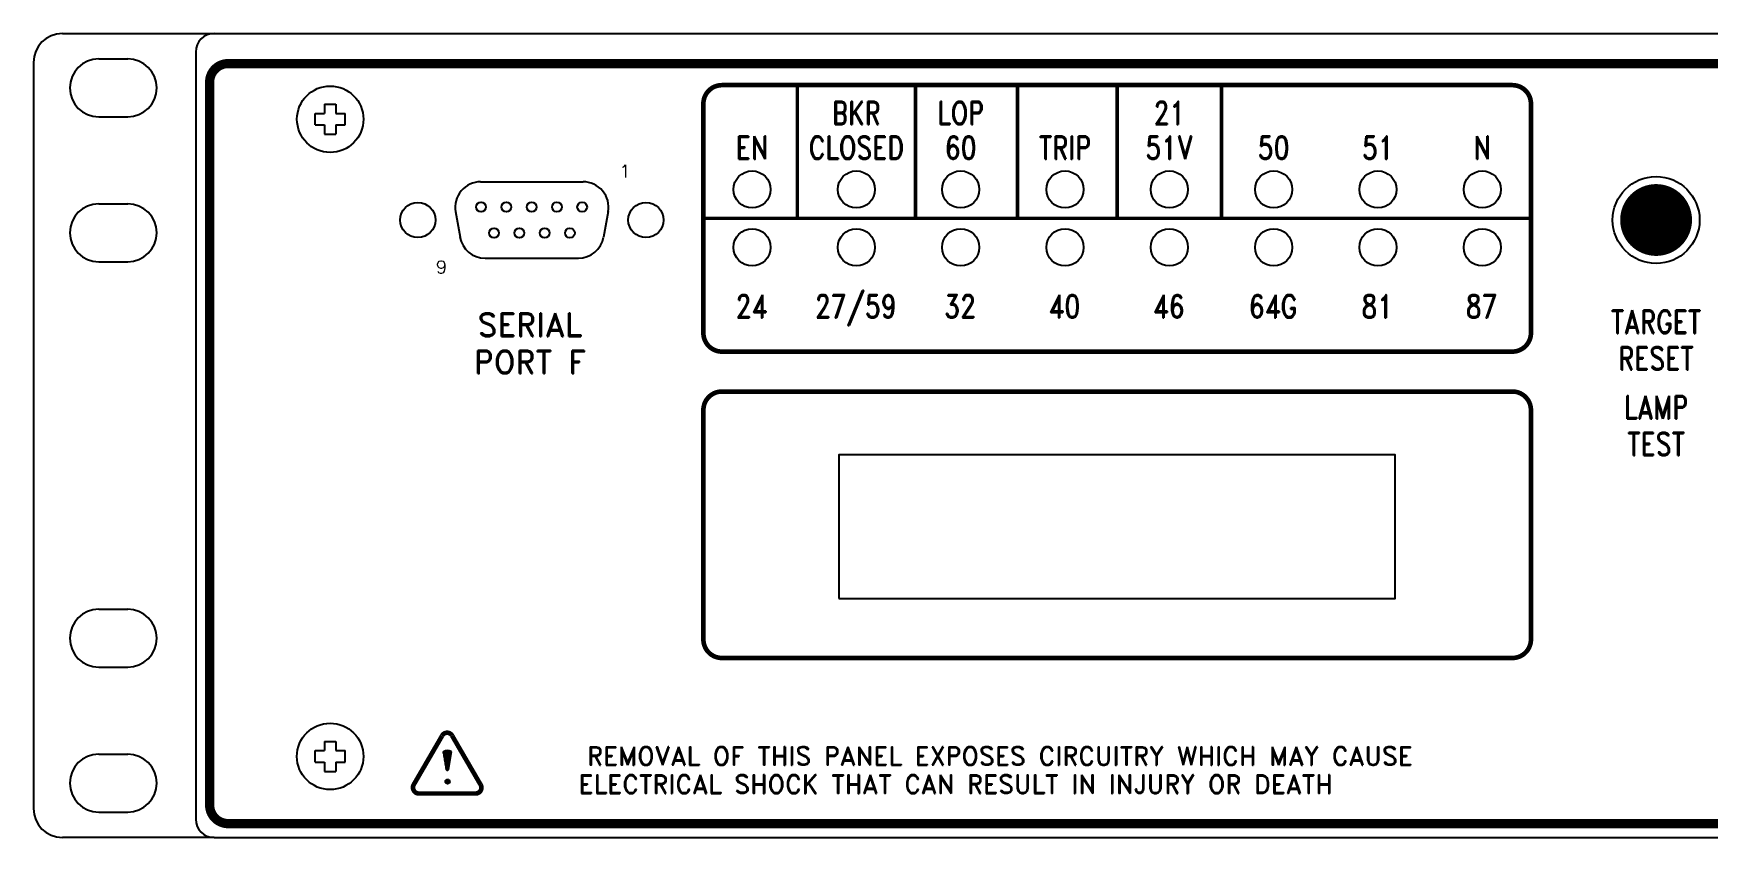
# Model space of a CAD drawing. Extents: x 2.2 to 21.2, y 6.6 to 10.5.
# Drawn here: x 2.25 to 9.47, y 7.02 to 10.49 of the extents above; entities that cross this region are included whole.
import ezdxf
from ezdxf.enums import TextEntityAlignment as Align

# ---------------------------------------------------------------- set-up
doc = ezdxf.new("R2010")
doc.units = 0
doc.header["$MEASUREMENT"] = 0
doc.layers.get('0').update_dxf_attribs({"linetype": 'CONTINUOUS'})
doc.styles.add('ROMAND', font='ROMAND', dxfattribs={"width": 0.875})
doc.styles.add('ROMANS', font='ROMANS')

msp = doc.modelspace()

# ---------------------------------------------------------------- linework, layer by layer
for p, q in [((2.375, 10.49), (3.03, 10.49)), ((2.5315, 10.38), (2.6565, 10.38)), ((2.5315, 10.13), (2.6565, 10.13)), ((2.5315, 9.755), (2.6565, 9.755)), ((2.5315, 9.505), (2.6565, 9.505)), ((2.5315, 8.005), (2.6565, 8.005)), ((2.5315, 7.755), (2.6565, 7.755)), ((2.5315, 7.38), (2.6565, 7.38)), ((2.5315, 7.13), (2.6565, 7.13)), ((3.029, 7.02), (20.471, 7.02))]:
    msp.add_line(p, q)
at = {"extrusion": (0, 1, 0)}
for p, q in [((3.03, 10.49), (20.47, 10.49)), ((2.25, 10.365), (2.25, 7.145)), ((3.029, 7.02), (2.375, 7.02))]:
    msp.add_line(p, q, dxfattribs=at)
at = {"linetype": 'CONTINUOUS'}
for p, q in [((2.95, 10.41), (2.95, 7.099)), ((3.505, 10.1851), (3.505, 10.145)), ((3.505, 10.1851), (3.555, 10.1851)), ((3.555, 10.1851), (3.555, 10.145)), ((3.4649, 10.095), (3.4649, 10.145)), ((3.4649, 10.145), (3.505, 10.145)), ((3.555, 10.145), (3.5951, 10.145)), ((3.5951, 10.095), (3.5951, 10.145)), ((3.4649, 10.095), (3.505, 10.095)), ((3.505, 10.095), (3.505, 10.0549)), ((3.505, 10.0549), (3.555, 10.0549)), ((3.555, 10.095), (3.5951, 10.095)), ((3.555, 10.095), (3.555, 10.0549)), ((3.4648, 7.345), (3.4648, 7.395)), ((3.4648, 7.395), (3.5049, 7.395)), ((3.5049, 7.4351), (3.5049, 7.395)), ((3.5049, 7.4351), (3.555, 7.4351)), ((3.555, 7.4351), (3.555, 7.395)), ((3.555, 7.395), (3.595, 7.395)), ((3.595, 7.345), (3.595, 7.395)), ((4.0184, 7.3893), (4.032, 7.3122)), ((4.0193, 7.3843), (4.0193, 7.3911)), ((4.02, 7.3807), (4.02, 7.3915)), ((4.021, 7.375), (4.021, 7.392)), ((4.022, 7.3694), (4.022, 7.3925)), ((4.023, 7.3637), (4.023, 7.393)), ((4.024, 7.358), (4.024, 7.3934)), ((4.025, 7.3524), (4.025, 7.3938)), ((4.026, 7.3467), (4.026, 7.3941)), ((4.027, 7.341), (4.027, 7.3944)), ((4.028, 7.3354), (4.028, 7.3947)), ((4.029, 7.3297), (4.029, 7.3949)), ((4.03, 7.324), (4.03, 7.3951)), ((4.031, 7.3183), (4.031, 7.3953)), ((4.032, 7.3127), (4.032, 7.3954)), ((4.033, 7.311), (4.033, 7.3955)), ((4.034, 7.3105), (4.034, 7.3956)), ((4.035, 7.3103), (4.035, 7.3956)), ((4.036, 7.3103), (4.036, 7.3956)), ((4.037, 7.3105), (4.037, 7.3956)), ((4.038, 7.311), (4.038, 7.3955)), ((4.0523, 7.3893), (4.0386, 7.3122)), ((4.0388, 7.3133), (4.0388, 7.3955)), ((4.04, 7.3198), (4.04, 7.3953)), ((4.041, 7.3254), (4.041, 7.3951)), ((4.042, 7.3311), (4.042, 7.3949)), ((4.043, 7.3367), (4.043, 7.3947)), ((4.044, 7.3424), (4.044, 7.3944)), ((4.045, 7.348), (4.045, 7.3941)), ((4.0458, 7.3528), (4.0458, 7.394)), ((4.047, 7.3593), (4.047, 7.3934)), ((4.048, 7.365), (4.048, 7.393)), ((4.049, 7.3706), (4.049, 7.3926)), ((4.05, 7.3763), (4.05, 7.3923)), ((4.0508, 7.381), (4.0508, 7.3918)), ((4.0515, 7.3848), (4.0515, 7.3914)), ((3.4648, 7.345), (3.5049, 7.345)), ((3.5049, 7.345), (3.5049, 7.3049)), ((3.5049, 7.3049), (3.555, 7.3049)), ((3.555, 7.345), (3.595, 7.345)), ((3.555, 7.345), (3.555, 7.3049)), ((4.028, 7.257), (4.028, 7.266)), ((4.029, 7.2555), (4.029, 7.2675)), ((4.03, 7.2545), (4.03, 7.2685)), ((4.031, 7.2537), (4.031, 7.2693)), ((4.031, 7.2537), (4.031, 7.2692)), ((4.032, 7.2531), (4.032, 7.2699)), ((4.033, 7.2526), (4.033, 7.2703)), ((4.0341, 7.2523), (4.0341, 7.2707)), ((4.0351, 7.2521), (4.0351, 7.2708)), ((4.0361, 7.252), (4.0361, 7.2709)), ((4.037, 7.252), (4.037, 7.2708)), ((4.038, 7.2521), (4.038, 7.2708)), ((4.039, 7.2523), (4.039, 7.2706)), ((4.04, 7.2527), (4.04, 7.2702)), ((4.041, 7.2532), (4.041, 7.2698)), ((4.0422, 7.2539), (4.0422, 7.269)), ((4.043, 7.2547), (4.043, 7.2683)), ((4.044, 7.2558), (4.044, 7.2671)), ((4.045, 7.2573), (4.045, 7.2657))]:
    msp.add_line(p, q, dxfattribs=at)
for points, const_width in [([(3.09, 10.36), (20.41, 10.36, -0.414214), (20.49, 10.28), (20.49, 7.16, -0.414214), (20.41, 7.08), (3.09, 7.08, -0.414214), (3.01, 7.16), (3.01, 10.28, -0.414214)], 0.04), ([(5.22, 10.267), (8.63, 10.267, -0.414214), (8.71, 10.187), (8.71, 9.197, -0.414214), (8.63, 9.117), (5.22, 9.117, -0.414214), (5.14, 9.197), (5.14, 10.187, -0.414214)], 0.02), ([(9.1725, 9.685, 1), (9.3275, 9.685, 1)], 0.155), ([(5.22, 8.9448), (8.63, 8.9448, -0.414214), (8.71, 8.8648), (8.71, 7.8748, -0.414214), (8.63, 7.7948), (5.22, 7.7948, -0.414214), (5.14, 7.8748), (5.14, 8.8648, -0.414214)], 0.02)]:
    msp.add_lwpolyline(points, format="xyb", close=True, dxfattribs=dict(const_width=const_width))
at = {"const_width": 0.015}
for points in [[(5.545, 9.692), (5.545, 10.267)], [(6.055, 9.692), (6.055, 10.267)], [(6.495, 9.692), (6.495, 10.267)], [(6.925, 9.692), (6.925, 10.2761)], [(7.375, 9.692), (7.375, 10.2761)], [(5.14, 9.692), (8.71, 9.692)]]:
    msp.add_lwpolyline(points, dxfattribs=at)
for points in [[(4.179, 9.85, 0.466308), (4.0707, 9.7209, 0.466308)], [(4.7293, 9.7209, 0.466308), (4.621, 9.85, 0.466308)], [(4.0897, 9.6109, 0.36397), (4.198, 9.52, 0.36397)], [(4.601, 9.52, 0.36397), (4.7093, 9.6109, 0.36397)]]:
    msp.add_lwpolyline(points, format="xyb")
for points in [[(4.179, 9.85), (4.621, 9.85)], [(4.07, 9.721), (4.09, 9.611)], [(4.729, 9.721), (4.709, 9.611)], [(4.198, 9.52), (4.601, 9.52)]]:
    msp.add_lwpolyline(points)
msp.add_lwpolyline([(5.7249, 8.0511), (8.1249, 8.0511), (8.1249, 8.6711), (5.7249, 8.6711)], close=True)
at = {"linetype": 'CONTINUOUS', "const_width": 0.02}
for points in [[(3.89, 7.2476), (4.0129, 7.4592)], [(4.179, 7.2476), (4.0562, 7.4592)], [(3.9117, 7.21), (4.1574, 7.21)]]:
    msp.add_lwpolyline(points, dxfattribs=at)
for points in [[(4.0561, 7.4598, 0.575689), (4.0128, 7.4598, 0.575689)], [(3.8904, 7.2485, 0.563069), (3.9124, 7.2099, 0.563069)], [(4.1573, 7.21, 0.578182), (4.1791, 7.2475, 0.578182)]]:
    msp.add_lwpolyline(points, format="xyb", dxfattribs=at)
for centre, radius in [((3.53, 10.12), 0.1432), ((5.35, 9.817), 0.08), ((5.8, 9.817), 0.08), ((6.25, 9.817), 0.08), ((6.7, 9.817), 0.08), ((7.15, 9.817), 0.08), ((7.6, 9.817), 0.08), ((8.05, 9.817), 0.08), ((8.5, 9.817), 0.08), ((9.25, 9.685), 0.1875), ((3.908, 9.685), 0.076), ((4.181, 9.741), 0.021), ((4.29, 9.741), 0.021), ((4.399, 9.741), 0.021), ((4.508, 9.741), 0.021), ((4.617, 9.741), 0.021), ((4.892, 9.685), 0.076), ((4.237, 9.629), 0.021), ((4.346, 9.629), 0.021), ((4.455, 9.629), 0.021), ((4.564, 9.629), 0.021), ((5.35, 9.567), 0.08), ((5.8, 9.567), 0.08), ((6.25, 9.567), 0.08), ((6.7, 9.567), 0.08), ((7.15, 9.567), 0.08), ((7.6, 9.567), 0.08), ((8.05, 9.567), 0.08), ((8.5, 9.567), 0.08), ((3.5299, 7.37), 0.1432)]:
    msp.add_circle(centre, radius)
at = {"linetype": 'CONTINUOUS'}
msp.add_circle((4.0364, 7.2615), 0.00949, dxfattribs=at)
for centre, radius, start, end in [((2.375, 10.365), 0.125, 90, 180), ((3.03, 10.41), 0.08, 90, 180), ((2.5315, 10.255), 0.125, 90, 270), ((2.6565, 10.255), 0.125, 270, 90), ((2.5315, 9.63), 0.125, 90, 270), ((2.6565, 9.63), 0.125, 270, 90), ((2.5315, 7.88), 0.125, 90, 270), ((2.6565, 7.88), 0.125, 270, 90), ((2.5315, 7.255), 0.125, 90, 270), ((2.6565, 7.255), 0.125, 270, 90), ((2.375, 7.145), 0.125, 180, 270), ((3.029, 7.099), 0.079, 180, 270)]:
    msp.add_arc(centre, radius, start, end)
for centre, radius, start, end in [((4.0207, 7.3893), 0.00229, 114.49541, 180.06965), ((4.0357, 7.3636), 0.0321, 60.12008, 119.73686), ((4.0505, 7.3899), 0.00185, 340.81126, 53.76366), ((4.034, 7.3127), 0.002, 190.0021, 236.70481), ((4.0354, 7.3147), 0.00443, 235.16113, 301.44945), ((4.0366, 7.3126), 0.002, 303.18371, 349.95683)]:
    msp.add_arc(centre, radius, start, end, dxfattribs=at)

# ---------------------------------------------------------------- texts
at = {"style": 'ROMAND', "width": 0.8}
for s, p in [('BKR', (5.8, 10.0966)), ('LOP', (6.2501, 10.0966)), ('21', (7.1508, 10.0966)), ('EN', (5.35, 9.947)), ('CLOSED', (5.8, 9.947)), ('60', (6.25, 9.947)), ('TRIP', (6.7, 9.947)), ('51V', (7.15, 9.947)), ('50', (7.6, 9.947)), ('51', (8.05, 9.947)), ('N', (8.5, 9.947)), ('24', (5.3475, 9.2624)), ('27/59', (5.7975, 9.2624)), ('32', (6.2475, 9.2624)), ('40', (6.6975, 9.2624)), ('46', (7.1475, 9.2624)), ('64G', (7.5975, 9.2624)), ('81', (8.0475, 9.2624)), ('87', (8.4975, 9.2624))]:
    msp.add_text(s, height=0.1, dxfattribs=at).set_placement(p, align=Align.CENTER)
at = {"linetype": 'CONTINUOUS'}
for s, height, style, p in [('1', 0.055, 'ROMANS', (4.8009, 9.868)), ('9', 0.055, 'ROMANS', (4.0101, 9.4544)), ('SERIAL', 0.1, 'ROMAND', (4.3908, 9.1829)), ('PORT F', 0.1, 'ROMAND', (4.3921, 9.0221)), ('REMOVAL OF THIS PANEL EXPOSES CIRCUITRY WHICH MAY CAUSE ', 0.08, 'ROMAND', (6.447, 7.332)), ('ELECTRICAL SHOCK THAT CAN RESULT IN INJURY OR DEATH', 0.08, 'ROMAND', (6.2279, 7.21))]:
    msp.add_text(s, height=height, dxfattribs=dict(at, style=style)).set_placement(p, align=Align.CENTER)
at = {"linetype": 'CONTINUOUS', "style": 'ROMAND', "width": 0.8}
for s, p in [('TARGET', (9.25, 9.1957)), ('RESET', (9.25, 9.0379)), ('LAMP', (9.25, 8.8265)), ('TEST', (9.25, 8.6686))]:
    msp.add_text(s, height=0.1, dxfattribs=at).set_placement(p, align=Align.CENTER)

doc.saveas('drawing.dxf')
